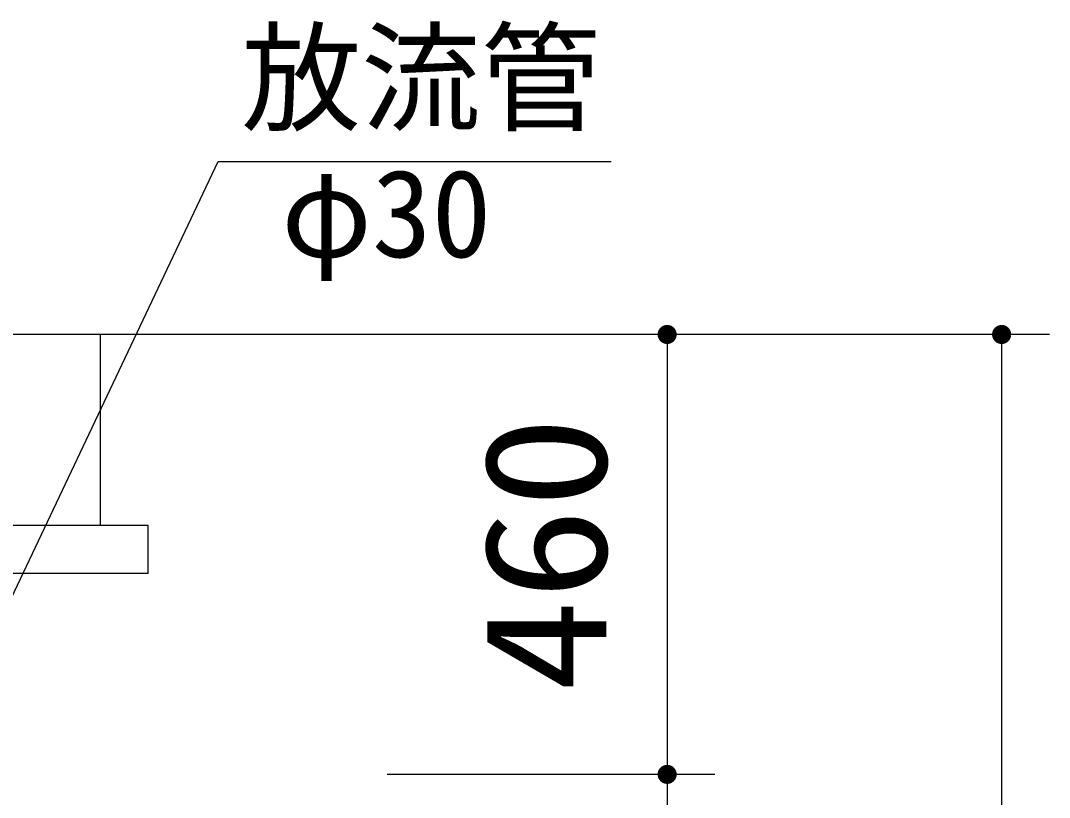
# Model space of a CAD drawing. Units: millimetres, scale not verified. Extents: x -14850 to 14850, y -10500 to 10500.
# Drawn here: x -4666 to -3589, y -3405 to -2592 of the extents above; entities that cross this region are included whole.
import ezdxf
from ezdxf.enums import TextEntityAlignment as Align

# ---------------------------------------------------------------- set-up
doc = ezdxf.new("R2010")
doc.units = ezdxf.units.MM
doc.header["$LTSCALE"] = 50
for name, color, linetype, lineweight in [('0-0_製作', 5, 'Continuous', 25), ('0-1_躯体', 3, 'Continuous', 25), ('0-2_空気管', 3, 'Continuous', 25)]:
    doc.layers.add(name, color=color, linetype=linetype, lineweight=lineweight)
doc.styles.add('ＭＳ ゴシック', font='')
doc.styles.get('ＭＳ ゴシック').set_extended_font_data('MS Gothic')

msp = doc.modelspace()

# ---------------------------------------------------------------- linework, layer by layer
at = {"layer": '0-0_製作', "color": 2}
for p, q in [((-3588.95, -2920.61), (-4281.77, -2920.61)), ((-3988.95, -2920.61), (-3988.95, -3380.81)), ((-3638.95, -2920.61), (-3638.95, -4275.61)), ((-3938.95, -3380.81), (-4281.77, -3380.81)), ((-3988.95, -3380.81), (-3988.95, -4053.61))]:
    msp.add_line(p, q, dxfattribs=at)
at = {"layer": '0-0_製作'}
for points in [[(-3998, -2916.35), (-3988.95, -2920.61), (-3998.46, -2917.52)], [(-3997.39, -2915.25), (-3988.95, -2920.61), (-3998, -2916.35)], [(-3996.66, -2914.24), (-3988.95, -2920.61), (-3997.39, -2915.25)], [(-3995.8, -2913.32), (-3988.95, -2920.61), (-3996.66, -2914.24)], [(-3994.83, -2912.52), (-3988.95, -2920.61), (-3995.8, -2913.32)], [(-3994.83, -2912.52), (-3988.95, -2910.61), (-3988.95, -2920.61)], [(-3993.77, -2911.85), (-3988.95, -2910.61), (-3994.83, -2912.52)], [(-3992.63, -2911.31), (-3988.95, -2910.61), (-3993.77, -2911.85)], [(-3991.44, -2910.92), (-3988.95, -2910.61), (-3992.63, -2911.31)], [(-3990.2, -2910.69), (-3988.95, -2910.61), (-3991.44, -2910.92)], [(-3988.95, -2910.61), (-3978.95, -2920.61), (-3988.95, -2920.61)], [(-3988.32, -2910.63), (-3978.95, -2920.61), (-3988.95, -2910.61)], [(-3987.08, -2910.79), (-3978.95, -2920.61), (-3988.32, -2910.63)], [(-3985.86, -2911.1), (-3978.95, -2920.61), (-3987.08, -2910.79)], [(-3985.86, -2911.1), (-3979.03, -2919.36), (-3978.95, -2920.61)], [(-3984.69, -2911.56), (-3979.03, -2919.36), (-3985.86, -2911.1)], [(-3984.69, -2911.56), (-3979.27, -2918.12), (-3979.03, -2919.36)], [(-3983.59, -2912.17), (-3979.27, -2918.12), (-3984.69, -2911.56)], [(-3983.59, -2912.17), (-3979.65, -2916.93), (-3979.27, -2918.12)], [(-3982.58, -2912.91), (-3979.65, -2916.93), (-3983.59, -2912.17)], [(-3982.58, -2912.91), (-3980.19, -2915.79), (-3979.65, -2916.93)], [(-3981.66, -2913.76), (-3980.19, -2915.79), (-3982.58, -2912.91)], [(-3981.66, -2913.76), (-3980.86, -2914.73), (-3980.19, -2915.79)], [(-3648, -2916.35), (-3638.95, -2920.61), (-3648.46, -2917.52)], [(-3647.39, -2915.25), (-3638.95, -2920.61), (-3648, -2916.35)], [(-3646.66, -2914.24), (-3638.95, -2920.61), (-3647.39, -2915.25)], [(-3645.8, -2913.32), (-3638.95, -2920.61), (-3646.66, -2914.24)], [(-3644.83, -2912.52), (-3638.95, -2920.61), (-3645.8, -2913.32)], [(-3644.83, -2912.52), (-3638.95, -2910.61), (-3638.95, -2920.61)], [(-3643.77, -2911.85), (-3638.95, -2910.61), (-3644.83, -2912.52)], [(-3642.63, -2911.31), (-3638.95, -2910.61), (-3643.77, -2911.85)], [(-3641.44, -2910.92), (-3638.95, -2910.61), (-3642.63, -2911.31)], [(-3640.2, -2910.69), (-3638.95, -2910.61), (-3641.44, -2910.92)], [(-3638.95, -2910.61), (-3628.95, -2920.61), (-3638.95, -2920.61)], [(-3638.32, -2910.63), (-3628.95, -2920.61), (-3638.95, -2910.61)], [(-3637.08, -2910.79), (-3628.95, -2920.61), (-3638.32, -2910.63)], [(-3635.86, -2911.1), (-3628.95, -2920.61), (-3637.08, -2910.79)], [(-3635.86, -2911.1), (-3629.03, -2919.36), (-3628.95, -2920.61)], [(-3634.69, -2911.56), (-3629.03, -2919.36), (-3635.86, -2911.1)], [(-3634.69, -2911.56), (-3629.27, -2918.12), (-3629.03, -2919.36)], [(-3633.59, -2912.17), (-3629.27, -2918.12), (-3634.69, -2911.56)], [(-3633.59, -2912.17), (-3629.65, -2916.93), (-3629.27, -2918.12)], [(-3632.58, -2912.91), (-3629.65, -2916.93), (-3633.59, -2912.17)], [(-3632.58, -2912.91), (-3630.19, -2915.79), (-3629.65, -2916.93)], [(-3631.66, -2913.76), (-3630.19, -2915.79), (-3632.58, -2912.91)], [(-3631.66, -2913.76), (-3630.86, -2914.73), (-3630.19, -2915.79)], [(-3998.93, -2919.98), (-3988.95, -2920.61), (-3998.95, -2920.61)], [(-3998.95, -2920.61), (-3992.04, -2930.12), (-3998.87, -2921.86)], [(-3998.95, -2920.61), (-3990.83, -2930.43), (-3992.04, -2930.12)], [(-3988.95, -2920.61), (-3990.83, -2930.43), (-3998.95, -2920.61)], [(-3998.77, -2918.74), (-3988.95, -2920.61), (-3998.93, -2919.98)], [(-3998.87, -2921.86), (-3993.21, -2929.66), (-3998.64, -2923.1)], [(-3998.87, -2921.86), (-3992.04, -2930.12), (-3993.21, -2929.66)], [(-3998.46, -2917.52), (-3988.95, -2920.61), (-3998.77, -2918.74)], [(-3998.64, -2923.1), (-3994.31, -2929.05), (-3998.25, -2924.29)], [(-3998.64, -2923.1), (-3993.21, -2929.66), (-3994.31, -2929.05)], [(-3998.25, -2924.29), (-3995.33, -2928.32), (-3997.71, -2925.43)], [(-3998.25, -2924.29), (-3994.31, -2929.05), (-3995.33, -2928.32)], [(-3997.71, -2925.43), (-3996.24, -2927.46), (-3997.04, -2926.49)], [(-3997.71, -2925.43), (-3995.33, -2928.32), (-3996.24, -2927.46)], [(-3988.95, -2920.61), (-3989.58, -2930.59), (-3990.83, -2930.43)], [(-3988.95, -2920.61), (-3988.95, -2930.61), (-3989.58, -2930.59)], [(-3988.95, -2920.61), (-3987.7, -2930.53), (-3988.95, -2930.61)], [(-3988.95, -2920.61), (-3986.46, -2930.3), (-3987.7, -2930.53)], [(-3988.95, -2920.61), (-3985.27, -2929.91), (-3986.46, -2930.3)], [(-3988.95, -2920.61), (-3984.13, -2929.37), (-3985.27, -2929.91)], [(-3988.95, -2920.61), (-3983.07, -2928.7), (-3984.13, -2929.37)], [(-3988.95, -2920.61), (-3982.11, -2927.9), (-3983.07, -2928.7)], [(-3978.95, -2920.61), (-3982.11, -2927.9), (-3988.95, -2920.61)], [(-3978.95, -2920.61), (-3981.25, -2926.98), (-3982.11, -2927.9)], [(-3978.95, -2920.61), (-3980.51, -2925.97), (-3981.25, -2926.98)], [(-3978.95, -2920.61), (-3979.9, -2924.87), (-3980.51, -2925.97)], [(-3978.95, -2920.61), (-3979.44, -2923.7), (-3979.9, -2924.87)], [(-3978.95, -2920.61), (-3979.13, -2922.48), (-3979.44, -2923.7)], [(-3978.95, -2920.61), (-3978.97, -2921.24), (-3979.13, -2922.48)], [(-3648.93, -2919.98), (-3638.95, -2920.61), (-3648.95, -2920.61)], [(-3648.95, -2920.61), (-3642.04, -2930.12), (-3648.87, -2921.86)], [(-3648.95, -2920.61), (-3640.83, -2930.43), (-3642.04, -2930.12)], [(-3638.95, -2920.61), (-3640.83, -2930.43), (-3648.95, -2920.61)], [(-3648.77, -2918.74), (-3638.95, -2920.61), (-3648.93, -2919.98)], [(-3648.87, -2921.86), (-3643.21, -2929.66), (-3648.64, -2923.1)], [(-3648.87, -2921.86), (-3642.04, -2930.12), (-3643.21, -2929.66)], [(-3648.46, -2917.52), (-3638.95, -2920.61), (-3648.77, -2918.74)], [(-3648.64, -2923.1), (-3644.31, -2929.05), (-3648.25, -2924.29)], [(-3648.64, -2923.1), (-3643.21, -2929.66), (-3644.31, -2929.05)], [(-3648.25, -2924.29), (-3645.33, -2928.32), (-3647.71, -2925.43)], [(-3648.25, -2924.29), (-3644.31, -2929.05), (-3645.33, -2928.32)], [(-3647.71, -2925.43), (-3646.24, -2927.46), (-3647.04, -2926.49)], [(-3647.71, -2925.43), (-3645.33, -2928.32), (-3646.24, -2927.46)], [(-3638.95, -2920.61), (-3639.58, -2930.59), (-3640.83, -2930.43)], [(-3638.95, -2920.61), (-3638.95, -2930.61), (-3639.58, -2930.59)], [(-3638.95, -2920.61), (-3637.7, -2930.53), (-3638.95, -2930.61)], [(-3638.95, -2920.61), (-3636.46, -2930.3), (-3637.7, -2930.53)], [(-3638.95, -2920.61), (-3635.27, -2929.91), (-3636.46, -2930.3)], [(-3638.95, -2920.61), (-3634.13, -2929.37), (-3635.27, -2929.91)], [(-3638.95, -2920.61), (-3633.07, -2928.7), (-3634.13, -2929.37)], [(-3638.95, -2920.61), (-3632.11, -2927.9), (-3633.07, -2928.7)], [(-3628.95, -2920.61), (-3632.11, -2927.9), (-3638.95, -2920.61)], [(-3628.95, -2920.61), (-3631.25, -2926.98), (-3632.11, -2927.9)], [(-3628.95, -2920.61), (-3630.51, -2925.97), (-3631.25, -2926.98)], [(-3628.95, -2920.61), (-3629.9, -2924.87), (-3630.51, -2925.97)], [(-3628.95, -2920.61), (-3629.44, -2923.7), (-3629.9, -2924.87)], [(-3628.95, -2920.61), (-3629.13, -2922.48), (-3629.44, -2923.7)], [(-3628.95, -2920.61), (-3628.97, -2921.24), (-3629.13, -2922.48)], [(-3998.93, -3380.18), (-3988.95, -3380.81), (-3998.95, -3380.81)], [(-3998.77, -3378.94), (-3988.95, -3380.81), (-3998.93, -3380.18)], [(-3998.46, -3377.72), (-3988.95, -3380.81), (-3998.77, -3378.94)], [(-3998, -3376.55), (-3988.95, -3380.81), (-3998.46, -3377.72)], [(-3997.39, -3375.45), (-3988.95, -3380.81), (-3998, -3376.55)], [(-3996.66, -3374.44), (-3988.95, -3380.81), (-3997.39, -3375.45)], [(-3995.8, -3373.52), (-3988.95, -3380.81), (-3996.66, -3374.44)], [(-3994.83, -3372.72), (-3988.95, -3380.81), (-3995.8, -3373.52)], [(-3994.83, -3372.72), (-3988.95, -3370.81), (-3988.95, -3380.81)], [(-3993.77, -3372.05), (-3988.95, -3370.81), (-3994.83, -3372.72)], [(-3992.63, -3371.51), (-3988.95, -3370.81), (-3993.77, -3372.05)], [(-3991.44, -3371.12), (-3988.95, -3370.81), (-3992.63, -3371.51)], [(-3990.2, -3370.89), (-3988.95, -3370.81), (-3991.44, -3371.12)], [(-3988.95, -3370.81), (-3978.95, -3380.81), (-3988.95, -3380.81)], [(-3988.32, -3370.83), (-3978.95, -3380.81), (-3988.95, -3370.81)], [(-3987.08, -3370.99), (-3978.95, -3380.81), (-3988.32, -3370.83)], [(-3987.08, -3370.99), (-3979.03, -3379.56), (-3978.95, -3380.81)], [(-3985.86, -3371.3), (-3979.03, -3379.56), (-3987.08, -3370.99)], [(-3985.86, -3371.3), (-3979.27, -3378.32), (-3979.03, -3379.56)], [(-3984.69, -3371.76), (-3979.27, -3378.32), (-3985.86, -3371.3)], [(-3984.69, -3371.76), (-3979.65, -3377.13), (-3979.27, -3378.32)], [(-3983.59, -3372.37), (-3979.65, -3377.13), (-3984.69, -3371.76)], [(-3983.59, -3372.37), (-3980.19, -3375.99), (-3979.65, -3377.13)], [(-3982.58, -3373.11), (-3980.19, -3375.99), (-3983.59, -3372.37)], [(-3982.58, -3373.11), (-3980.86, -3374.93), (-3980.19, -3375.99)], [(-3981.66, -3373.97), (-3980.86, -3374.93), (-3982.58, -3373.11)], [(-3998.95, -3380.81), (-3990.83, -3390.63), (-3998.87, -3382.06)], [(-3998.95, -3380.81), (-3989.58, -3390.79), (-3990.83, -3390.63)], [(-3988.95, -3380.81), (-3989.58, -3390.79), (-3998.95, -3380.81)], [(-3998.87, -3382.06), (-3992.04, -3390.32), (-3998.64, -3383.3)], [(-3998.87, -3382.06), (-3990.83, -3390.63), (-3992.04, -3390.32)], [(-3998.64, -3383.3), (-3993.21, -3389.86), (-3998.25, -3384.49)], [(-3998.64, -3383.3), (-3992.04, -3390.32), (-3993.21, -3389.86)], [(-3998.25, -3384.49), (-3994.31, -3389.25), (-3997.71, -3385.63)], [(-3998.25, -3384.49), (-3993.21, -3389.86), (-3994.31, -3389.25)], [(-3997.71, -3385.63), (-3995.33, -3388.52), (-3997.04, -3386.69)], [(-3997.71, -3385.63), (-3994.31, -3389.25), (-3995.33, -3388.52)], [(-3997.04, -3386.69), (-3995.33, -3388.52), (-3996.24, -3387.66)], [(-3988.95, -3380.81), (-3988.95, -3390.81), (-3989.58, -3390.79)], [(-3988.95, -3380.81), (-3987.7, -3390.73), (-3988.95, -3390.81)], [(-3988.95, -3380.81), (-3986.46, -3390.5), (-3987.7, -3390.73)], [(-3988.95, -3380.81), (-3985.27, -3390.11), (-3986.46, -3390.5)], [(-3988.95, -3380.81), (-3984.13, -3389.57), (-3985.27, -3390.11)], [(-3988.95, -3380.81), (-3983.07, -3388.9), (-3984.13, -3389.57)], [(-3988.95, -3380.81), (-3982.11, -3388.1), (-3983.07, -3388.9)], [(-3978.95, -3380.81), (-3982.11, -3388.1), (-3988.95, -3380.81)], [(-3978.95, -3380.81), (-3981.25, -3387.19), (-3982.11, -3388.1)], [(-3978.95, -3380.81), (-3980.51, -3386.17), (-3981.25, -3387.19)], [(-3978.95, -3380.81), (-3979.9, -3385.07), (-3980.51, -3386.17)], [(-3978.95, -3380.81), (-3979.44, -3383.9), (-3979.9, -3385.07)], [(-3978.95, -3380.81), (-3979.13, -3382.68), (-3979.44, -3383.9)], [(-3978.95, -3380.81), (-3978.97, -3381.44), (-3979.13, -3382.68)]]:
    msp.add_solid(points, dxfattribs=at)
at = {"layer": '0-1_躯体', "color": 2}
for p, q in [((-4582.05, -3120.61), (-4582.05, -2920.61)), ((-4532.05, -3120.61), (-4817.05, -3120.61)), ((-4532.05, -3170.61), (-4532.05, -3120.61)), ((-4532.05, -3170.61), (-4817.05, -3170.61))]:
    msp.add_line(p, q, dxfattribs=at)
at = {"layer": '0-1_躯体'}
msp.add_lwpolyline([(-4753.9, -3361.61), (-4458.91, -2739.55), (-4047.56, -2739.55)], dxfattribs=at)
at = {"layer": '0-2_空気管', "color": 2}
msp.add_line((-4281.77, -2920.61), (-5007.97, -2920.61), dxfattribs=at)

# ---------------------------------------------------------------- texts
at = {"layer": '0-0_製作', "color": 4, "style": 'ＭＳ ゴシック', "width": 1.1}
msp.add_text('460', height=128.4, rotation=90, dxfattribs=at).set_placement((-4013.95, -3294.46), align=Align.BOTTOM_LEFT)
at = {"layer": '0-1_躯体', "color": 4, "style": 'ＭＳ ゴシック'}
for s, p in [('\u3000放流管\u3000', (-4559.62, -2725.55)), ('\u3000φ30', (-4517.95, -2867.26))]:
    msp.add_text(s, height=91.79, dxfattribs=at).set_placement(p, align=Align.BOTTOM_LEFT)

doc.saveas('drawing.dxf')
